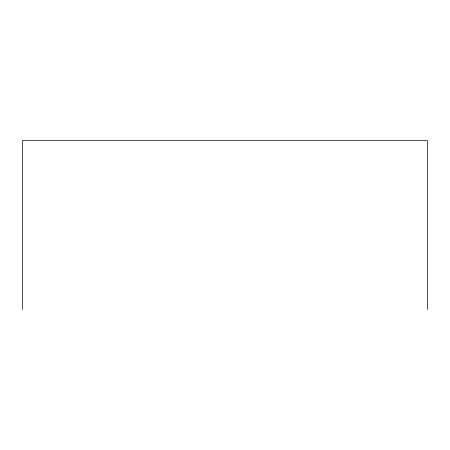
<?xml version="1.0" encoding="UTF-8"?>
<svg xmlns="http://www.w3.org/2000/svg" width="450" height="450" viewBox="0 0 450 450"><rect width="100%" height="100%" fill="white"/><g stroke="black" fill="none" stroke-linecap="round" stroke-linejoin="round"><path stroke-width="0.67" d="M427.5 309.431L427.5 140.569L22.5 140.569L22.5 309.431"/></g></svg>
